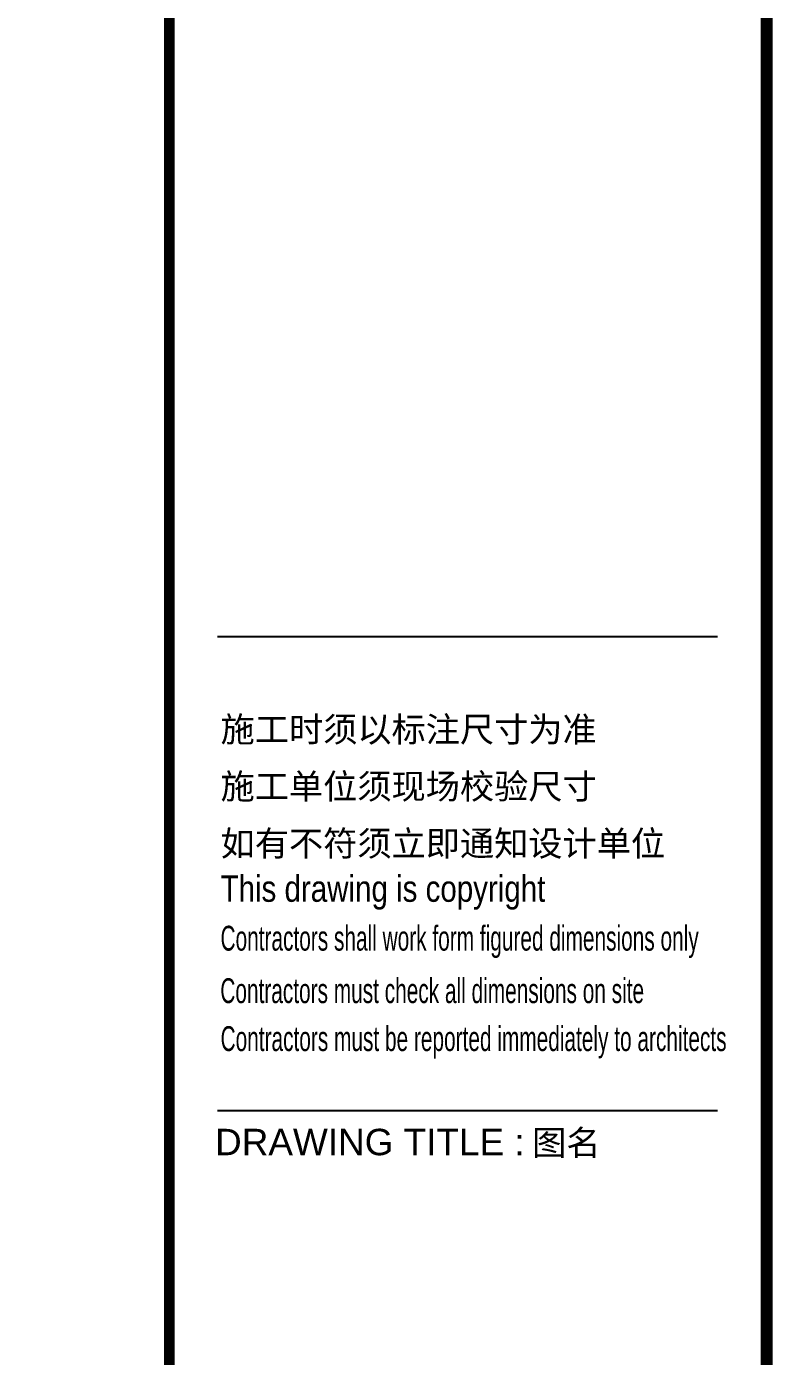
# Model space of a CAD drawing. Header units: millimetres. Extents: x 89805 to 1757503, y 48266 to 267832.
# Drawn here: x 955456 to 958848, y 124604 to 130665 of the extents above; entities that cross this region are included whole.
import ezdxf

# ---------------------------------------------------------------- set-up
doc = ezdxf.new("R2010")
doc.units = ezdxf.units.MM
doc.header["$LTSCALE"] = 1000
for name, color, linetype in [('HATCH-OTHER', 161, 'Continuous'), ('SHEET', 2, 'Continuous'), ('WALL-WIDE', 6, 'Continuous'), ('图框', 7, 'Continuous')]:
    doc.layers.add(name, color=color, linetype=linetype)
doc.styles.add('WMF-Arial0', font='arial.ttf')
doc.styles.add('WMF-黑体0', font='simhei.ttf')

# ---------------------------------------------------------------- blocks, each defined once
blk = doc.blocks.new('dfghh')
at = {"layer": 'SHEET'}
blk.add_line((-36.407, 102.608), (-3.213, 102.608), dxfattribs=at)
at = {"layer": 'WALL-WIDE', "color": 2, "ltscale": 150}
blk.add_line((-3.213, 134.059), (-36.407, 134.059), dxfattribs=at)
at = {"layer": 'WALL-WIDE', "color": 4}
blk.add_lwpolyline([(-579.503, 402.717), (0.354, 402.717), (0.354, -0.354), (-579.503, -0.354)], close=True, dxfattribs=at)
at = {"layer": '图框', "const_width": 0.708}
blk.add_lwpolyline([(0, 0), (-39.62, 0), (-39.62, 402.363), (0, 402.363)], close=True, dxfattribs=at)
at = {"color": 2, "lineweight": 0}
for s, height, style, p in [('施工时须以标注尺寸为准', 1.66435, 'WMF-黑体0', (-36.212, 127.09)), ('施工单位须现场校验尺寸', 1.66435, 'WMF-黑体0', (-36.212, 123.301)), ('如有不符须立即通知设计单位', 1.66435, 'WMF-黑体0', (-36.212, 119.511)), ('DRAWING TITLE :', 1.75352, 'WMF-Arial0', (-36.576, 99.63)), ('图名', 1.6644, 'WMF-黑体0', (-15.527, 99.63))]:
    blk.add_text(s, height=height, dxfattribs=dict(at, style=style)).set_placement(p)
at = {"color": 1, "lineweight": 0, "style": 'WMF-Arial0', "width": 0.8}
blk.add_text('This drawing is copyright', height=1.75352, dxfattribs=at).set_placement((-36.212, 116.465))
at = {"color": 2, "lineweight": 0, "style": 'WMF-Arial0', "width": 0.6}
for s, p in [('Contractors shall work form figured dimensions only', (-36.214, 113.222)), ('Contractors must check all dimensions on site', (-36.227, 109.737)), ('Contractors must be reported immediately to architects', (-36.21, 106.551))]:
    blk.add_text(s, height=1.65017, dxfattribs=at).set_placement(p)

msp = doc.modelspace()

# ---------------------------------------------------------------- block references
at = {"layer": 'HATCH-OTHER', "linetype": 'ByBlock', "xscale": 68.60699999995995, "yscale": 68.60700000000361, "zscale": 68.607}
msp.add_blockref('dfghh', (958823.5, 118685.3), dxfattribs=at)

doc.saveas('drawing.dxf')
